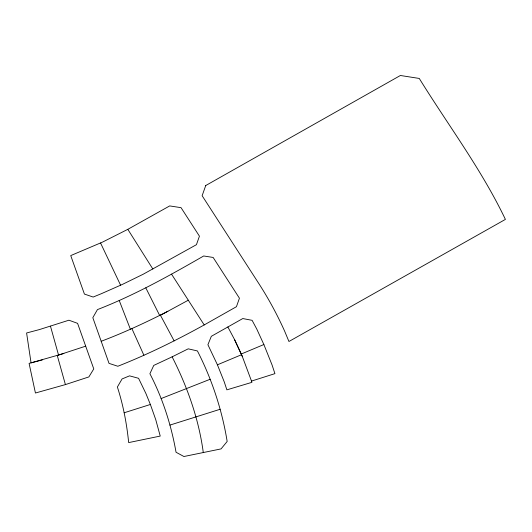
<?xml version="1.0" encoding="UTF-8"?>
<svg xmlns="http://www.w3.org/2000/svg" width="532" height="532" viewBox="0 0 532 532"><rect width="100%" height="100%" fill="white"/><g stroke="black" fill="none" stroke-linecap="round" stroke-linejoin="round"><path stroke-width="0.8" d="M204.195 324.939L236.447 306.698L239.433 298.206L213.139 257.448L203.696 255.978C169.296 275.742 134.523 295.233 97.449 309.597L92.821 317.684L109.027 363.369L117.838 366.255C147.557 354.531 176.245 340.387 204.195 324.939L171.53 274.14M160.465 315.296L188.295 300.208M127.82 229.332L102.437 242.146L70.736 255.586L84.415 294.063L93.166 297.049L101.406 293.677L122.48 284.367L143.135 274.266L196.434 244.687L199.434 236.175L181.046 207.673L169.701 205.917L127.82 229.332L152.85 269.026M167.906 311.26C146.18 322.345 124.016 332.64 101.193 341.271M172.129 356.839L188.222 348.832L197.419 350.94C211.935 379.349 222.063 409.959 227.164 441.46L221.059 448.902L183.919 456.509L176.039 452.253C171.238 424.975 162.679 398.335 149.898 373.73L153.755 365.418L172.129 356.839C187.404 386.89 198.808 419.03 203.284 452.533M234.479 339.416L242.253 356.294L251.51 381.078L274.924 373.637L272.065 364.965L263.872 344.537L241.215 354.033L234.479 339.416L227.869 326.967M263.872 344.537L256.763 329.042L252.102 320.331L242.772 318.555L211.324 336.31L207.906 344.723L217.422 364.806L241.515 354.718L242.253 356.294M210.107 379.283L161.11 398.561M63.88 353.494L29.094 363.396L35.431 393.015L65.409 384.596L57.257 355.469L85.679 346.166M124.149 412.779L150.376 404.473L155.743 419.648L160.232 436.074L128.678 442.591C126.749 423.738 123.238 405.045 117.379 387.003L122.081 378.937L129.542 375.851L138.573 378.299L145.941 393.587L150.376 404.473M169.907 425.101L220.082 409.288M42.387 359.911L31.056 362.877L26.6 332.979L39.361 329.594L68.921 320.204L77.586 323.356L93.772 368.922L88.871 376.922L65.409 384.596M174.137 340.886L160.325 315.037L159.627 315.39L145.795 287.839M100.548 242.991L120.591 285.205M217.422 364.806L224.251 381.896L226.878 389.85L251.915 382.335L251.51 381.078M131.87 328.557L143.893 355.236M119.195 300.42L130.387 329.235M50.467 326.183L58.553 355.077M205.731 185.542L202.133 195.729L258.532 283.11A527.285 434.026 -22 0 1 284.627 331.13L288.942 341.491L505.4 219.397C481.613 169.582 448.217 125.233 419.263 78.443L400.383 75.491L205.731 185.542"/></g></svg>
